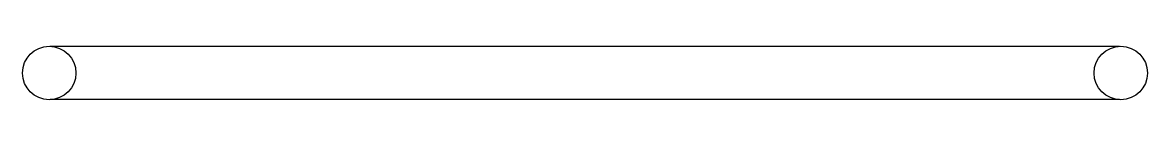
# Model space of a CAD drawing. Header units: metres. Extents: x -0.05 to 2.05, y -0.1 to 0.
import ezdxf

# ---------------------------------------------------------------- set-up
doc = ezdxf.new("R2010")
doc.units = ezdxf.units.M
doc.header["$LTSCALE"] = 0.2

msp = doc.modelspace()

# ---------------------------------------------------------------- linework, layer by layer
at = {"ltscale": 0.5}
for p, q in [((0, 0), (2, 0)), ((2, -0.0999), (0, -0.0999))]:
    msp.add_line(p, q, dxfattribs=at)
for centre in [(-0.0019, -0.05), (2.0021, -0.05)]:
    msp.add_circle(centre, 0.05, dxfattribs=at)

doc.saveas('drawing.dxf')
